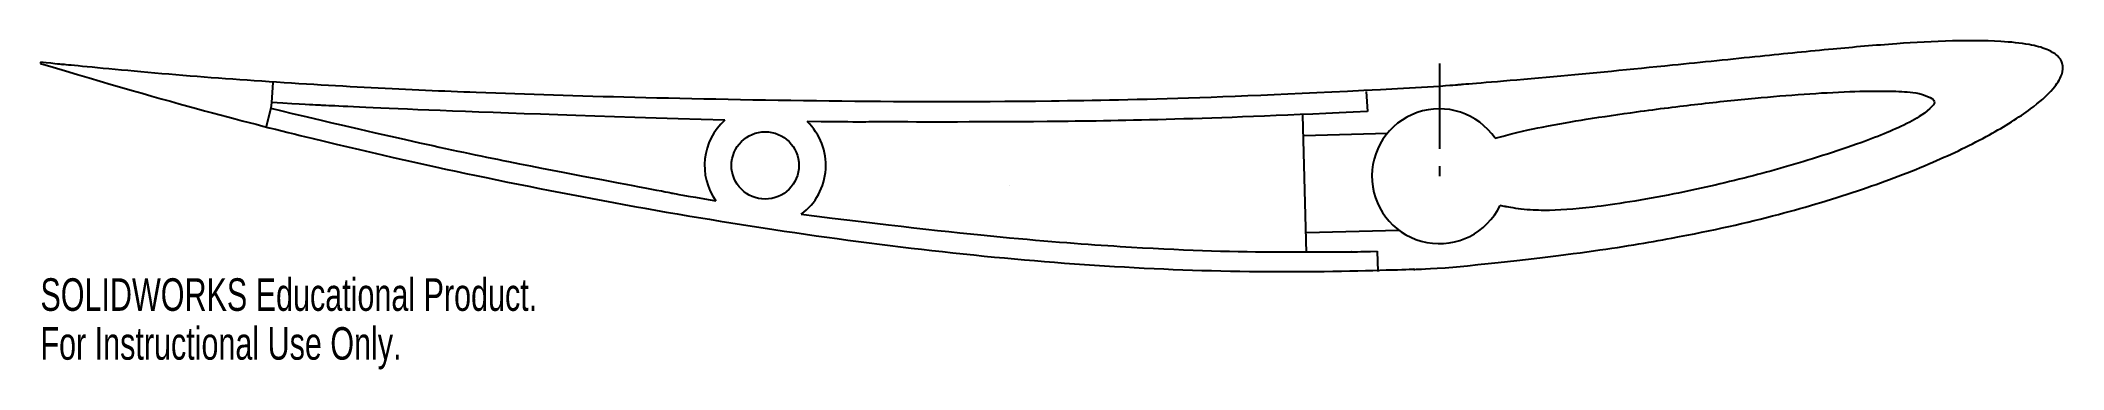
# Model space of a CAD drawing. Header units: millimetres. Extents: x -144 to 156, y -27 to 22.
import ezdxf

# ---------------------------------------------------------------- set-up
doc = ezdxf.new("R2010")
doc.units = ezdxf.units.MM
doc.linetypes.add('CENTERX2', pattern=[20.32, 12.7, -2.54, 2.54, -2.54])
doc.styles.add('SLDTEXTSTYLE0', font='TXT', dxfattribs={"width": 0.7})

msp = doc.modelspace()

# ---------------------------------------------------------------- linework, layer by layer
at = {"color": 7, "linetype": 'Continuous'}
for p, q in [((-143.7, 18.35), (-143.7, 18.19)), ((-109.22, 15.35), (-109.42, 12.36)), ((-109.42, 12.36), (-109.55, 11.52)), ((52.95, 14.02), (53.13, 11.03)), ((-109.55, 11.52), (-110.29, 8.61)), ((44.1, -9.92), (43.55, 10.5)), ((43.63, 7.5), (56.11, 7.84)), ((44.02, -6.92), (57.79, -6.55)), ((54.56, -9.69), (54.67, -12.68))]:
    msp.add_line(p, q, dxfattribs=at)
at = {"color": 7, "linetype": 'CENTERX2'}
msp.add_line((63.8, 18.19), (63.8, 1.44), dxfattribs=at)
at = {"color": 7, "linetype": 'Continuous', "flags": 128}
msp.add_lwpolyline([(0, 0), (0, 0)], dxfattribs=at)
at = {"color": 7, "linetype": 'Continuous'}
msp.add_circle((-36.2, 3.04), 5, dxfattribs=at)
for centre, radius, start, end in [((-36.2, 3.04), 9, 131.7018, 215.7892), ((-36.2, 3.04), 9, 306.4931, 46.2722), ((63.8, 1.44), 10, 34.2644, 334.2644)]:
    msp.add_arc(centre, radius, start, end, dxfattribs=at)
for points, knots in [([(64.67, -12.16), (82.8, -10.4), (99.18, -7.78), (113.68, -4.49), (126.18, -0.76), (136.59, 3.19), (145.19, 7.3), (151.38, 11.17), (154.53, 13.89), (156.18, 16.26), (156.43, 17.96), (155.63, 19.34), (153.82, 20.39), (151.04, 21.11), (145.86, 21.59), (139.13, 21.56), (131.01, 21.09), (121.65, 20.27), (111.23, 19.22), (96.23, 17.66), (80.03, 16.09), (62.95, 14.69), (68.65, 15.14), (62.95, 14.69)], [0, 0, 0, 0, 0.093667, 0.17899, 0.25544, 0.322521, 0.379766, 0.428846, 0.466351, 0.487772, 0.502637, 0.511464, 0.519656, 0.530414, 0.545194, 0.571983, 0.606581, 0.648416, 0.696714, 0.75061, 0.828168, 0.911874, 1, 1, 1, 1]), ([(62.95, 14.69), (33.57, 13.06), (3.45, 12.39), (-26.83, 12.5), (-56.97, 13.11), (-75.7, 13.69), (-94.08, 14.48), (-111.86, 15.53), (-128.61, 16.86), (-143.7, 18.35), (-138.67, 17.84), (-143.7, 18.35)], [0, 0, 0, 0, 0.142241, 0.287831, 0.434223, 0.579924, 0.670468, 0.759402, 0.845489, 0.926714, 1, 1, 1, 1]), ([(-143.7, 18.19), (-123.32, 12.04), (-100.97, 6.33), (-77.02, 0.99), (-52.11, -3.8), (-26.89, -7.79), (-2.43, -10.71), (21.25, -12.44), (43.72, -12.92), (64.67, -12.16), (57.69, -12.5), (64.67, -12.16)], [0, 0, 0, 0, 0.1006, 0.209626, 0.325541, 0.445425, 0.566075, 0.682515, 0.794683, 0.900911, 1, 1, 1, 1]), ([(-42.19, 9.76), (-80.44, 10.87), (-109.42, 12.36), (-99.76, 11.82), (-109.42, 12.36)], [0, 0, 0, 0, 0.568783, 1, 1, 1, 1]), ([(72.07, 7.07), (75.36, 7.99), (80.12, 8.97), (86.03, 9.99), (94.03, 11.16), (102.62, 12.22), (110.38, 13.03), (117.81, 13.65), (124.54, 14.03), (130.19, 14.12), (133.04, 13.99), (135.21, 13.72), (137.06, 12.95), (137.26, 12.56), (137.2, 12.12), (135.67, 10.62), (133.14, 9.2), (130.05, 7.82), (126.3, 6.36), (118.3, 3.69), (109.23, 1.13), (97.18, -1.61), (85.84, -3.35), (80.66, -3.69), (76.25, -3.57), (72.81, -2.9), (73.95, -3.16), (72.81, -2.9)], [0, 0, 0, 0, 0.025536, 0.061887, 0.106686, 0.167036, 0.231769, 0.290015, 0.345732, 0.396089, 0.438291, 0.459659, 0.475985, 0.490919, 0.494213, 0.497548, 0.513613, 0.53521, 0.560499, 0.590604, 0.653583, 0.724032, 0.816391, 0.902056, 0.940887, 0.973851, 1, 1, 1, 1]), ([(-109.55, 11.52), (-91.9, 7.3), (-73.44, 3.32), (-43.5, -2.23), (-53.49, -0.45), (-43.5, -2.23)], [0, 0, 0, 0, 0.268914, 0.548812, 1, 1, 1, 1]), ([(53.13, 11.03), (30.17, 9.94), (6.84, 9.42), (-29.98, 9.54), (-17.7, 9.43), (-29.98, 9.54)], [0, 0, 0, 0, 0.276473, 0.55716, 1, 1, 1, 1]), ([(-30.85, -4.2), (-5.6, -7.37), (18.84, -9.32), (37.18, -9.91), (54.56, -9.69), (48.77, -9.82), (54.56, -9.69)], [0, 0, 0, 0, 0.2968748, 0.582978, 0.7971141, 1, 1, 1, 1])]:
    msp.add_open_spline(points, degree=3, knots=knots, dxfattribs=at)

# ---------------------------------------------------------------- texts
at = {"color": 7, "linetype": 'Continuous', "char_height": 4.8336, "attachment_point": 1, "style": 'SLDTEXTSTYLE0'}
for s, insert in [('SOLIDWORKS Educational Product.', (-143.7, -13.7)), ('For Instructional Use Only.', (-143.7, -20.95))]:
    msp.add_mtext(s, dxfattribs=dict(at, insert=insert))

doc.saveas('drawing.dxf')
